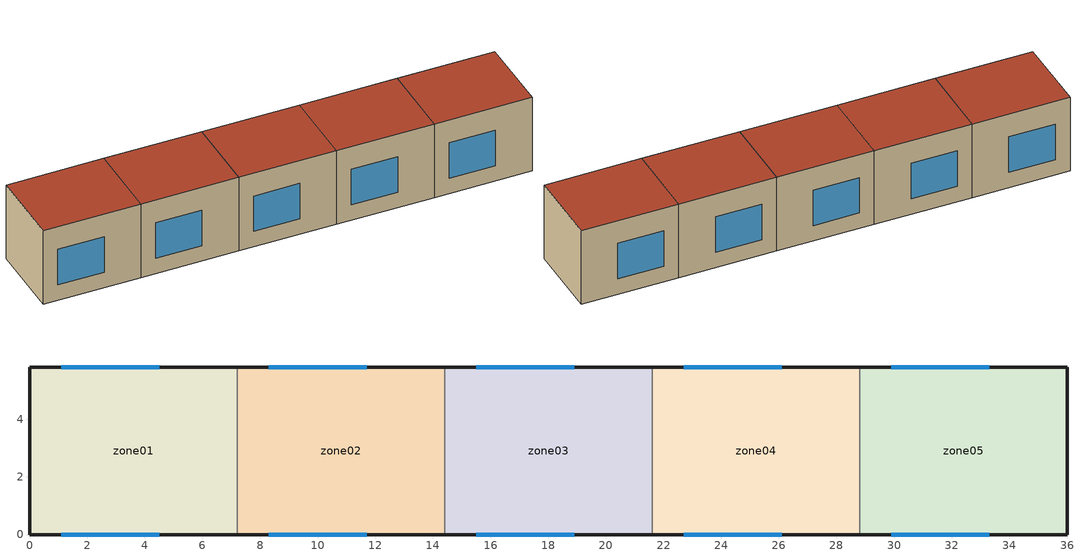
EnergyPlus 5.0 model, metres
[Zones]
zone01
 floor ground (GROUND_FLOOR): 0,0 0,5.8 7.2,5.8 7.2,0 z0
 wall outside (EXT_WALL): 7.2,5.8 0,5.8 0,0 7.2,0 z0:6
 wall to zone02 (ADJ_WALL): 7.2,0 7.2,5.8 z0:6
 window (EXT_WINDOW1): 1.1,0 4.5,0 / 4.5,5.8 1.1,5.8 z1.25:4.15
 roof outside (EXT_ROOF): 7.2,0 7.2,5.8 0,5.8 0,0 z6
zone02
 floor ground (GROUND_FLOOR): 7.2,0 7.2,5.8 14.4,5.8 14.4,0 z0
 wall outside (EXT_WALL): 14.4,5.8 7.2,5.8 / 7.2,0 14.4,0 z0:6
 wall to zone03 (ADJ_WALL): 14.4,0 14.4,5.8 z0:6
 wall to zone01 (ADJ_WALL): 7.2,5.8 7.2,0 z0:6
 window (EXT_WINDOW1): 8.3,0 11.7,0 / 11.7,5.8 8.3,5.8 z1.25:4.15
 roof outside (EXT_ROOF): 14.4,0 14.4,5.8 7.2,5.8 7.2,0 z6
zone03
 floor ground (GROUND_FLOOR): 14.4,0 14.4,5.8 21.6,5.8 21.6,0 z0
 wall outside (EXT_WALL): 21.6,5.8 14.4,5.8 / 14.4,0 21.6,0 z0:6
 wall to zone04 (ADJ_WALL): 21.6,0 21.6,5.8 z0:6
 wall to zone02 (ADJ_WALL): 14.4,5.8 14.4,0 z0:6
 window (EXT_WINDOW1): 15.5,0 18.9,0 / 18.9,5.8 15.5,5.8 z1.25:4.15
 roof outside (EXT_ROOF): 21.6,0 21.6,5.8 14.4,5.8 14.4,0 z6
zone04
 floor ground (GROUND_FLOOR): 21.6,0 21.6,5.8 28.8,5.8 28.8,0 z0
 wall outside (EXT_WALL): 28.8,5.8 21.6,5.8 / 21.6,0 28.8,0 z0:6
 wall to zone05 (ADJ_WALL): 28.8,0 28.8,5.8 z0:6
 wall to zone03 (ADJ_WALL): 21.6,5.8 21.6,0 z0:6
 window (EXT_WINDOW1): 22.7,0 26.1,0 / 26.1,5.8 22.7,5.8 z1.25:4.15
 roof outside (EXT_ROOF): 28.8,0 28.8,5.8 21.6,5.8 21.6,0 z6
zone05
 floor ground (GROUND_FLOOR): 28.8,0 28.8,5.8 36,5.8 36,0 z0
 wall outside (EXT_WALL): 28.8,0 36,0 36,5.8 28.8,5.8 z0:6
 wall to zone04 (ADJ_WALL): 28.8,5.8 28.8,0 z0:6
 window (EXT_WINDOW1): 29.9,0 33.3,0 / 33.3,5.8 29.9,5.8 z1.25:4.15
 roof outside (EXT_ROOF): 36,0 36,5.8 28.8,5.8 28.8,0 z6
[Building]
TRNSYS18: North Axis {deg}=0; Terrain=City; Loads Convergence Tolerance Value=0; Temperature Convergence Tolerance Value {deltaC}=0; Solar Distribution=FullInteriorAndExterior; Maximum Number of Warmup Days=0
[Site:Location]
not used: Latitude {deg}=0; Longitude {deg}=0; Time Zone {hr}=0; Elevation {m}=0
[Construction]
GROUND_FLOOR; EXT_WALL; EXT_ROOF; ADJ_WALL; EXT_WINDOW1: 
[WindowProperty:ShadingControl]
ESHADE=0; ISHADE=INPUT 1*MAX_ISHADE : SHADECNTRL=ISHADE_INTERNAL
[SurfaceProperty:OtherSideCoefficients]
BOUNDARY=IDENTICAL; BOUNDARY=INPUT 1*TBOUNDARY; BOUNDARY=INPUT 1*TBOUNDARY_2; BOUNDARY=INPUT 1*TBOUNDARY_3; BOUNDARY=INPUT 1*TGROUND; BOUNDARY=20; BOUNDARY=15
[Zone] Multiplier=1
zone01; zone02; zone03; zone04; zone05
